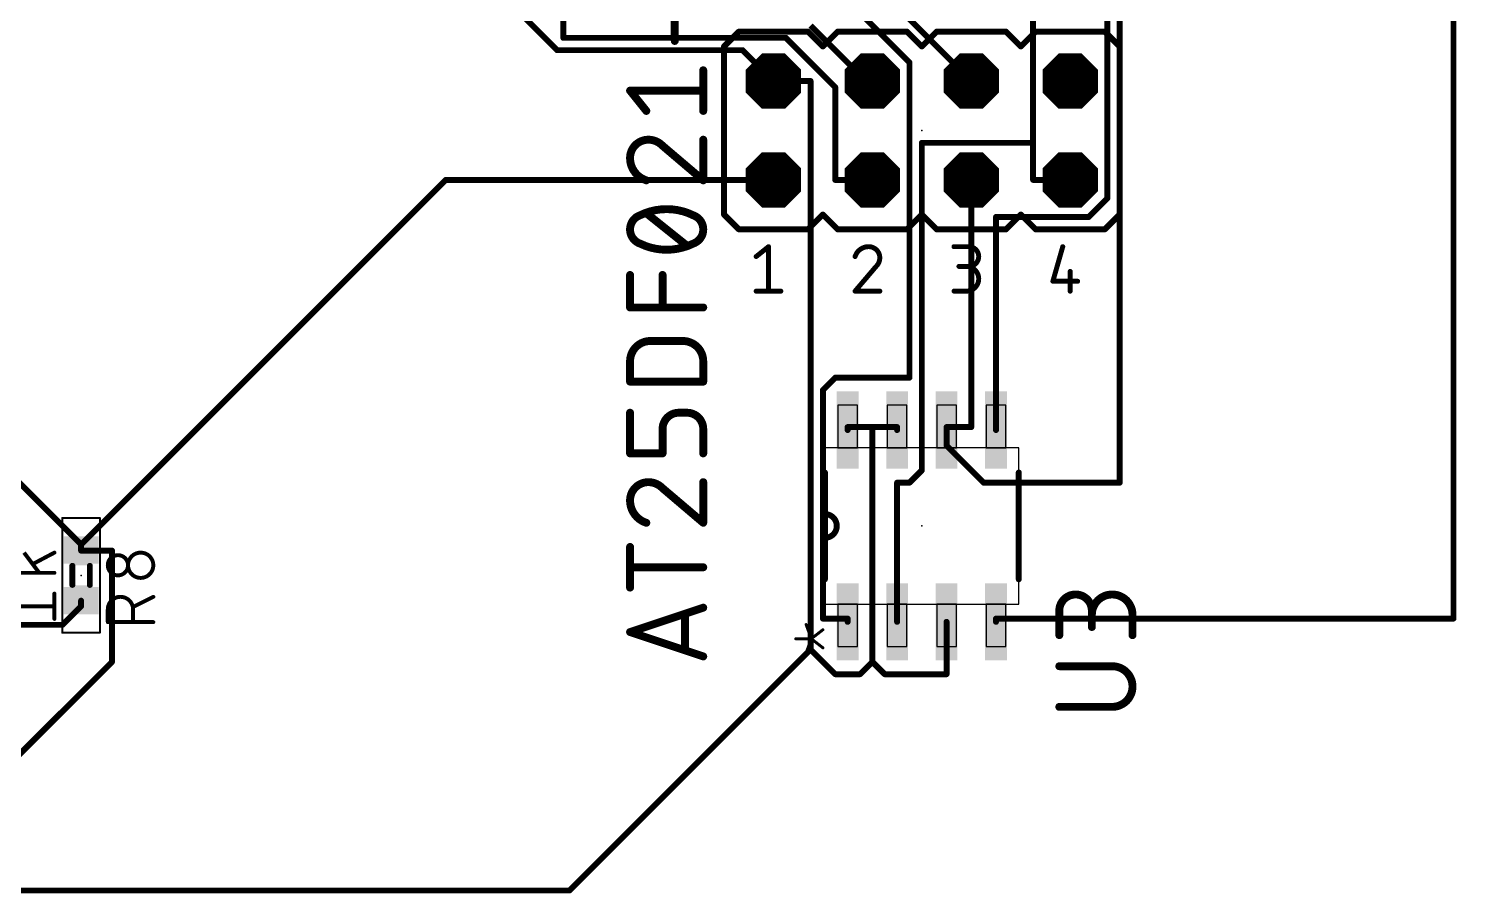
# Model space of a CAD drawing. Extents: x -1 to 120, y -17 to 80.
# Drawn here: x 53.26 to 89.93, y 15.96 to 38.18 of the extents above; entities that cross this region are included whole.
import ezdxf

# ---------------------------------------------------------------- set-up
doc = ezdxf.new("R2010")
doc.units = 0
for name, color, linetype in [('1', 22, 'CONTINUOUS'), ('17', 82, 'CONTINUOUS'), ('21', 253, 'CONTINUOUS'), ('23', 7, 'CONTINUOUS'), ('25', 253, 'CONTINUOUS'), ('27', 253, 'CONTINUOUS'), ('39', 22, 'CONTINUOUS'), ('51', 253, 'CONTINUOUS')]:
    doc.layers.add(name, color=color, linetype=linetype)

# ---------------------------------------------------------------- blocks, each defined once
blk = doc.blocks.new('RECT')
blk.add_solid([(-0.5, -0.5), (0.5, -0.5), (-0.5, 0.5), (0.5, 0.5)])
blk = doc.blocks.new('OCTAGONP')
at = {"const_width": 0.5}
blk.add_lwpolyline([(-0.25, -0.1036), (-0.25, 0.1036), (-0.1036, 0.25), (0.1036, 0.25), (0.25, 0.1036), (0.25, -0.1036), (0.1036, -0.25), (-0.1036, -0.25), (-0.25, -0.1036), (-0.25, 0.1036)], dxfattribs=at)

msp = doc.modelspace()

# ---------------------------------------------------------------- linework, layer by layer
at = {"layer": '1', "const_width": 0.1524}
for points in [[(81.28, 26.5113), (81.28, 49.53)], [(66.9925, 37.9413), (66.9925, 49.2125)], [(80.9625, 49.3713), (80.9625, 33.8137)], [(59.2138, 45.2438), (66.8338, 37.6238)], [(89.8525, 23.0188), (89.8525, 40.64)], [(79.0575, 35.2425), (79.0575, 40.3225)], [(77.47, 36.83), (75.4063, 38.8938)], [(40.9575, 38.5763), (54.61, 24.9238)], [(75.8825, 37.3062), (74.6125, 38.5763)], [(74.7713, 36.83), (73.3425, 38.2587)], [(72.7075, 37.9413), (66.9925, 37.9413)], [(73.9775, 36.6713), (72.7075, 37.9413)], [(66.8338, 37.6238), (71.5962, 37.6238)], [(71.5962, 37.6238), (72.39, 36.83)], [(75.8825, 29.21), (75.8825, 37.3062)], [(72.39, 36.83), (73.3425, 36.83)], [(73.3425, 36.83), (73.3425, 22.225)], [(73.9775, 34.29), (73.9775, 36.6713)], [(74.93, 36.83), (74.7713, 36.83)], [(76.2, 35.2425), (76.2, 26.8288)], [(79.0575, 35.2425), (76.2, 35.2425)], [(79.0575, 34.29), (79.0575, 35.2425)], [(63.9763, 34.29), (54.61, 24.9238)], [(72.39, 34.29), (63.9763, 34.29)], [(74.93, 34.29), (73.9775, 34.29)], [(77.47, 27.94), (77.47, 34.29)], [(80.01, 34.29), (79.0575, 34.29)], [(80.9625, 33.8137), (80.4862, 33.3375)], [(78.105, 33.3375), (78.105, 27.8638)], [(80.4862, 33.3375), (78.105, 33.3375)], [(73.66, 28.8925), (73.9775, 29.21)], [(73.66, 23.0188), (73.66, 28.8925)], [(73.9775, 29.21), (75.8825, 29.21)], [(74.93, 27.94), (74.295, 27.94)], [(74.295, 27.94), (74.295, 27.8638)], [(75.565, 27.94), (74.93, 27.94)], [(74.93, 27.94), (74.93, 21.9075)], [(75.565, 27.94), (75.565, 27.8638)], [(76.835, 27.94), (77.47, 27.94)], [(76.835, 27.94), (76.835, 27.8638)], [(76.835, 27.8638), (76.835, 27.4638)], [(76.835, 27.4638), (77.7875, 26.5113)], [(76.2, 26.8288), (75.8825, 26.5113)], [(75.565, 26.5113), (75.565, 22.9362)], [(75.8825, 26.5113), (75.565, 26.5113)], [(77.7875, 26.5113), (81.28, 26.5113)], [(54.61, 24.9238), (54.61, 24.78)], [(54.61, 24.765), (54.61, 24.78)], [(54.61, 24.765), (55.4038, 24.765)], [(55.4038, 24.765), (55.4038, 21.9075)], [(54.61, 23.3362), (54.61, 23.48)], [(54.1337, 22.86), (54.61, 23.3362)], [(52.07, 22.86), (54.1337, 22.86)], [(74.295, 23.0188), (73.66, 23.0188)], [(74.295, 23.0188), (74.295, 22.9362)], [(76.835, 21.59), (76.835, 22.9362)], [(78.105, 23.0188), (89.8525, 23.0188)], [(78.105, 23.0188), (78.105, 22.9362)], [(73.3425, 22.225), (67.1513, 16.0338)], [(73.3425, 22.225), (73.9775, 21.59)], [(55.4038, 21.9075), (52.8638, 19.3675)], [(73.9775, 21.59), (74.6125, 21.59)], [(74.6125, 21.59), (74.93, 21.9075)], [(74.93, 21.9075), (75.2475, 21.59)], [(75.2475, 21.59), (76.835, 21.59)], [(67.1513, 16.0338), (3.81, 16.0338)]]:
    msp.add_lwpolyline(points, dxfattribs=at)
at = {"layer": '1', "const_width": 0.0762}
for points in [[(66.9925, 37.9794, 1), (66.9925, 37.9032)], [(66.9544, 37.9413, 1), (67.0306, 37.9413)], [(72.7344, 37.9682, 1), (72.6806, 37.9143)], [(72.7075, 37.9032, 1), (72.7075, 37.9794)], [(66.8338, 37.6619, 1), (66.8338, 37.5857)], [(66.8068, 37.5968, 1), (66.8607, 37.6507)], [(71.6232, 37.6507, 1), (71.5693, 37.5968)], [(71.5962, 37.5857, 1), (71.5962, 37.6619)], [(75.9206, 37.3062, 1), (75.8444, 37.3062)], [(75.8556, 37.2793, 1), (75.9094, 37.3332)], [(72.39, 36.8681, 1), (72.39, 36.7919)], [(72.3631, 36.8031, 1), (72.4169, 36.8569)], [(73.3806, 36.83, 1), (73.3044, 36.83)], [(73.3425, 36.7919, 1), (73.3425, 36.8681)], [(74.0156, 36.6713, 1), (73.9394, 36.6713)], [(73.9506, 36.6443, 1), (74.0044, 36.6982)], [(74.7713, 36.8681, 1), (74.7713, 36.7919)], [(74.7443, 36.8031, 1), (74.7982, 36.8569)], [(74.93, 36.7919, 1), (74.93, 36.8681)], [(77.4431, 36.8031, 1), (77.4969, 36.8569)], [(76.2381, 35.2425, 1), (76.1619, 35.2425)], [(76.2, 35.2806, 1), (76.2, 35.2044)], [(79.0956, 35.2425, 1), (79.0194, 35.2425)], [(79.0194, 35.2425, 1), (79.0956, 35.2425)], [(79.0575, 35.2044, 1), (79.0575, 35.2806)], [(63.9763, 34.3281, 1), (63.9763, 34.2519)], [(64.0032, 34.2631, 1), (63.9493, 34.3169)], [(72.39, 34.2519, 1), (72.39, 34.3281)], [(73.9775, 34.3281, 1), (73.9775, 34.2519)], [(73.9394, 34.29, 1), (74.0156, 34.29)], [(74.93, 34.2519, 1), (74.93, 34.3281)], [(77.5081, 34.29, 1), (77.4319, 34.29)], [(79.0575, 34.3281, 1), (79.0575, 34.2519)], [(79.0194, 34.29, 1), (79.0956, 34.29)], [(80.01, 34.2519, 1), (80.01, 34.3281)], [(80.9244, 33.8137, 1), (81.0006, 33.8137)], [(80.9894, 33.7868, 1), (80.9356, 33.8407)], [(78.1431, 33.3375, 1), (78.0669, 33.3375)], [(78.105, 33.3756, 1), (78.105, 33.2994)], [(80.4593, 33.3644, 1), (80.5132, 33.3106)], [(80.4862, 33.2994, 1), (80.4862, 33.3756)], [(73.6981, 28.8925, 1), (73.6219, 28.8925)], [(73.9775, 29.2481, 1), (73.9775, 29.1719)], [(74.0044, 29.1831, 1), (73.9506, 29.2369)], [(75.8444, 29.21, 1), (75.9206, 29.21)], [(75.8825, 29.1719, 1), (75.8825, 29.2481)], [(73.6331, 28.9194, 1), (73.6869, 28.8656)], [(74.295, 27.9781, 1), (74.295, 27.9019)], [(74.3331, 27.94, 1), (74.2569, 27.94)], [(74.2569, 27.8638, 1), (74.3331, 27.8638)], [(74.93, 27.9781, 1), (74.93, 27.9019)], [(74.9681, 27.94, 1), (74.8919, 27.94)], [(74.93, 27.9019, 1), (74.93, 27.9781)], [(75.6031, 27.94, 1), (75.5269, 27.94)], [(75.5269, 27.8638, 1), (75.6031, 27.8638)], [(75.565, 27.9019, 1), (75.565, 27.9781)], [(76.835, 27.9781, 1), (76.835, 27.9019)], [(76.8731, 27.94, 1), (76.7969, 27.94)], [(76.8731, 27.8638, 1), (76.7969, 27.8638)], [(76.7969, 27.8638, 1), (76.8731, 27.8638)], [(77.4319, 27.94, 1), (77.5081, 27.94)], [(77.47, 27.9019, 1), (77.47, 27.9781)], [(78.0669, 27.8638, 1), (78.1431, 27.8638)], [(76.8619, 27.4907, 1), (76.8081, 27.4368)], [(76.7969, 27.4638, 1), (76.8731, 27.4638)], [(76.1619, 26.8288, 1), (76.2381, 26.8288)], [(76.2269, 26.8018, 1), (76.1731, 26.8557)], [(75.6031, 26.5113, 1), (75.5269, 26.5113)], [(75.565, 26.5494, 1), (75.565, 26.4732)], [(75.8556, 26.5382, 1), (75.9094, 26.4843)], [(75.8825, 26.4732, 1), (75.8825, 26.5494)], [(77.7875, 26.5494, 1), (77.7875, 26.4732)], [(77.7606, 26.4843, 1), (77.8144, 26.5382)], [(81.2419, 26.5113, 1), (81.3181, 26.5113)], [(81.28, 26.4732, 1), (81.28, 26.5494)], [(54.6481, 24.9238, 1), (54.5719, 24.9238)], [(54.5831, 24.9507, 1), (54.6369, 24.8968)], [(54.5831, 24.8968, 1), (54.6369, 24.9507)], [(54.6481, 24.78, 1), (54.5719, 24.78)], [(54.61, 24.8031, 1), (54.61, 24.7269)], [(54.5719, 24.78, 1), (54.6481, 24.78)], [(54.5719, 24.765, 1), (54.6481, 24.765)], [(55.4419, 24.765, 1), (55.3657, 24.765)], [(55.4038, 24.7269, 1), (55.4038, 24.8031)], [(54.6481, 23.48, 1), (54.5719, 23.48)], [(54.5719, 23.3362, 1), (54.6481, 23.3362)], [(54.6369, 23.3093, 1), (54.5831, 23.3632)], [(54.1068, 22.8869, 1), (54.1607, 22.8331)], [(54.1337, 22.8219, 1), (54.1337, 22.8981)], [(73.66, 23.0569, 1), (73.66, 22.9807)], [(73.6219, 23.0188, 1), (73.6981, 23.0188)], [(74.3331, 23.0188, 1), (74.2569, 23.0188)], [(74.2569, 22.9362, 1), (74.3331, 22.9362)], [(74.295, 22.9807, 1), (74.295, 23.0569)], [(75.5269, 22.9362, 1), (75.6031, 22.9362)], [(76.8731, 22.9362, 1), (76.7969, 22.9362)], [(78.105, 23.0569, 1), (78.105, 22.9807)], [(78.1431, 23.0188, 1), (78.0669, 23.0188)], [(78.0669, 22.9362, 1), (78.1431, 22.9362)], [(89.8144, 23.0188, 1), (89.8906, 23.0188)], [(89.8525, 22.9807, 1), (89.8525, 23.0569)], [(73.3044, 22.225, 1), (73.3806, 22.225)], [(73.3694, 22.2519, 1), (73.3156, 22.1981)], [(73.3694, 22.1981, 1), (73.3156, 22.2519)], [(55.3657, 21.9075, 1), (55.4419, 21.9075)], [(55.4307, 21.8806, 1), (55.3768, 21.9344)], [(73.9775, 21.6281, 1), (73.9775, 21.5519)], [(73.9506, 21.5631, 1), (74.0044, 21.6169)], [(74.5856, 21.6169, 1), (74.6394, 21.5631)], [(74.6125, 21.5519, 1), (74.6125, 21.6281)], [(74.8919, 21.9075, 1), (74.9681, 21.9075)], [(74.9569, 21.9344, 1), (74.9031, 21.8806)], [(74.9569, 21.8806, 1), (74.9031, 21.9344)], [(75.2475, 21.6281, 1), (75.2475, 21.5519)], [(75.2206, 21.5631, 1), (75.2744, 21.6169)], [(76.835, 21.5519, 1), (76.835, 21.6281)], [(76.7969, 21.59, 1), (76.8731, 21.59)], [(67.1243, 16.0607, 1), (67.1782, 16.0068)], [(67.1513, 15.9957, 1), (67.1513, 16.0719)]]:
    msp.add_lwpolyline(points, format="xyb", dxfattribs=at)
at = {"layer": '21'}
for points, const_width in [([(71.12, 37.719), (71.501, 38.1)], 0.1524), ([(71.501, 38.1), (73.279, 38.1)], 0.1524), ([(73.279, 38.1), (73.66, 37.719)], 0.1524), ([(73.66, 37.719), (74.041, 38.1)], 0.1524), ([(74.041, 38.1), (75.819, 38.1)], 0.1524), ([(76.2, 37.719), (75.819, 38.1)], 0.1524), ([(76.2, 37.719), (76.581, 38.1)], 0.1524), ([(76.581, 38.1), (78.359, 38.1)], 0.1524), ([(78.74, 37.719), (78.359, 38.1)], 0.1524), ([(78.74, 37.719), (79.121, 38.1)], 0.1524), ([(79.121, 38.1), (80.899, 38.1)], 0.1524), ([(81.28, 37.719), (80.899, 38.1)], 0.1524), ([(71.12, 33.401), (71.12, 37.719)], 0.1524), ([(81.28, 37.719), (81.28, 33.401)], 0.1524), ([(71.12, 33.401), (71.501, 33.02)], 0.1524), ([(73.66, 33.401), (73.279, 33.02)], 0.1524), ([(73.66, 33.401), (74.041, 33.02)], 0.1524), ([(76.2, 33.401), (75.819, 33.02)], 0.1524), ([(76.2, 33.401), (76.581, 33.02)], 0.1524), ([(78.359, 33.02), (78.74, 33.401)], 0.1524), ([(78.74, 33.401), (79.121, 33.02)], 0.1524), ([(80.899, 33.02), (81.28, 33.401)], 0.1524), ([(71.501, 33.02), (73.279, 33.02)], 0.1524), ([(75.819, 33.02), (74.041, 33.02)], 0.1524), ([(78.359, 33.02), (76.581, 33.02)], 0.1524), ([(80.899, 33.02), (79.121, 33.02)], 0.1524), ([(71.9455, 32.3215), (72.263, 32.5755)], 0.127), ([(72.263, 32.5755), (72.263, 31.4325)], 0.127), ([(77.0255, 32.5755), (77.4065, 32.5755)], 0.127), ([(79.8195, 32.5755), (79.5655, 31.6865)], 0.127), ([(75.0252, 32.0675), (74.4855, 31.4325)], 0.127), ([(77.4065, 32.0675), (77.1525, 32.0675)], 0.127), ([(80.01, 31.9405), (80.01, 31.4325)], 0.127), ([(79.5655, 31.6865), (80.2005, 31.6865)], 0.127), ([(71.9455, 31.4325), (72.5805, 31.4325)], 0.127), ([(74.4855, 31.4325), (75.1205, 31.4325)], 0.127), ([(77.0255, 31.4325), (77.343, 31.4325)], 0.127), ([(73.7108, 26.7716), (73.7108, 25.7048)], 0.1524), ([(78.6892, 24.0284), (78.6892, 26.7716)], 0.1524), ([(73.7108, 25.7048), (73.7108, 25.0952)], 0.1524), ([(73.7108, 25.0952), (73.7108, 24.0284)], 0.1524), ([(73.3608, 22.5009), (73.2282, 22.8656)], 0.0762), ([(73.3608, 22.5009), (73.6593, 22.733)], 0.0762), ([(72.9629, 22.5009), (73.3608, 22.5009)], 0.0762), ([(73.3608, 22.5009), (73.2282, 22.1361)], 0.0762), ([(73.6593, 22.2687), (73.3608, 22.5009)], 0.0762)]:
    msp.add_lwpolyline(points, dxfattribs=dict(at, const_width=const_width))
for points, const_width in [([(71.501, 38.1381, 1), (71.501, 38.0619)], 0.0762), ([(71.5279, 38.0731, 1), (71.4741, 38.1269)], 0.0762), ([(73.3059, 38.1269, 1), (73.2521, 38.0731)], 0.0762), ([(73.279, 38.0619, 1), (73.279, 38.1381)], 0.0762), ([(74.041, 38.1381, 1), (74.041, 38.0619)], 0.0762), ([(74.0679, 38.0731, 1), (74.0141, 38.1269)], 0.0762), ([(75.8459, 38.1269, 1), (75.7921, 38.0731)], 0.0762), ([(75.819, 38.0619, 1), (75.819, 38.1381)], 0.0762), ([(76.581, 38.1381, 1), (76.581, 38.0619)], 0.0762), ([(76.6079, 38.0731, 1), (76.5541, 38.1269)], 0.0762), ([(78.3859, 38.1269, 1), (78.3321, 38.0731)], 0.0762), ([(78.359, 38.0619, 1), (78.359, 38.1381)], 0.0762), ([(79.121, 38.1381, 1), (79.121, 38.0619)], 0.0762), ([(79.1479, 38.0731, 1), (79.0941, 38.1269)], 0.0762), ([(80.9259, 38.1269, 1), (80.8721, 38.0731)], 0.0762), ([(80.899, 38.0619, 1), (80.899, 38.1381)], 0.0762), ([(71.1581, 37.719, 1), (71.0819, 37.719)], 0.0762), ([(71.0931, 37.7459, 1), (71.1469, 37.6921)], 0.0762), ([(73.6331, 37.7459, 1), (73.6869, 37.6921)], 0.0762), ([(73.6331, 37.6921, 1), (73.6869, 37.7459)], 0.0762), ([(76.1731, 37.7459, 1), (76.2269, 37.6921)], 0.0762), ([(76.1731, 37.6921, 1), (76.2269, 37.7459)], 0.0762), ([(78.7131, 37.7459, 1), (78.7669, 37.6921)], 0.0762), ([(78.7131, 37.6921, 1), (78.7669, 37.7459)], 0.0762), ([(81.3181, 37.719, 1), (81.2419, 37.719)], 0.0762), ([(81.2531, 37.6921, 1), (81.3069, 37.7459)], 0.0762), ([(71.0819, 33.401, 1), (71.1581, 33.401)], 0.0762), ([(71.1469, 33.4279, 1), (71.0931, 33.3741)], 0.0762), ([(73.6869, 33.4279, 1), (73.6331, 33.3741)], 0.0762), ([(73.6869, 33.3741, 1), (73.6331, 33.4279)], 0.0762), ([(76.2269, 33.4279, 1), (76.1731, 33.3741)], 0.0762), ([(76.2269, 33.3741, 1), (76.1731, 33.4279)], 0.0762), ([(78.7669, 33.4279, 1), (78.7131, 33.3741)], 0.0762), ([(78.7669, 33.3741, 1), (78.7131, 33.4279)], 0.0762), ([(81.2419, 33.401, 1), (81.3181, 33.401)], 0.0762), ([(81.3069, 33.3741, 1), (81.2531, 33.4279)], 0.0762), ([(71.501, 33.0581, 1), (71.501, 32.9819)], 0.0762), ([(71.4741, 32.9931, 1), (71.5279, 33.0469)], 0.0762), ([(73.2521, 33.0469, 1), (73.3059, 32.9931)], 0.0762), ([(73.279, 32.9819, 1), (73.279, 33.0581)], 0.0762), ([(74.041, 33.0581, 1), (74.041, 32.9819)], 0.0762), ([(74.0141, 32.9931, 1), (74.0679, 33.0469)], 0.0762), ([(75.7921, 33.0469, 1), (75.8459, 32.9931)], 0.0762), ([(75.819, 32.9819, 1), (75.819, 33.0581)], 0.0762), ([(76.581, 33.0581, 1), (76.581, 32.9819)], 0.0762), ([(76.5541, 32.9931, 1), (76.6079, 33.0469)], 0.0762), ([(78.3321, 33.0469, 1), (78.3859, 32.9931)], 0.0762), ([(78.359, 32.9819, 1), (78.359, 33.0581)], 0.0762), ([(79.121, 33.0581, 1), (79.121, 32.9819)], 0.0762), ([(79.0941, 32.9931, 1), (79.1479, 33.0469)], 0.0762), ([(80.8721, 33.0469, 1), (80.9259, 32.9931)], 0.0762), ([(80.899, 32.9819, 1), (80.899, 33.0581)], 0.0762), ([(72.2948, 32.5755, 1), (72.2313, 32.5755)], 0.0635), ([(72.2828, 32.5507, 1), (72.2432, 32.6003)], 0.0635), ([(74.8347, 32.5755, 0.3252), (74.4855, 32.3215)], 0.127), ([(74.8347, 32.6073, 1), (74.8347, 32.5437)], 0.0635), ([(75.1205, 32.2898, 0.4142), (74.8347, 32.5755)], 0.127), ([(74.8347, 32.5437, 1), (74.8348, 32.6073)], 0.0635), ([(77.0255, 32.6073, 1), (77.0255, 32.5437)], 0.0635), ([(77.4065, 32.6073, 1), (77.4065, 32.5437)], 0.0635), ([(77.4065, 32.0675, 1), (77.4065, 32.5755)], 0.127), ([(77.4065, 32.5437, 1), (77.4065, 32.6073)], 0.0635), ([(79.85, 32.5668, 1), (79.789, 32.5842)], 0.0635), ([(71.9257, 32.3463, 1), (71.9653, 32.2967)], 0.0635), ([(74.4553, 32.3313, 1), (74.5157, 32.3117)], 0.0635), ([(75.0252, 32.0675, 0.2053), (75.1205, 32.2898)], 0.127), ([(75.1522, 32.2898, 1), (75.0888, 32.2897)], 0.0635), ([(75.0888, 32.2898, 1), (75.1523, 32.2898)], 0.0635), ([(75.0034, 32.0905, 1), (75.0471, 32.0445)], 0.0635), ([(75.0494, 32.0469, 1), (75.0011, 32.0881)], 0.0635), ([(77.1525, 32.0993, 1), (77.1525, 32.0358)], 0.0635), ([(77.343, 32.0993, 1), (77.343, 32.0358)], 0.0635), ([(77.343, 31.4325, 1), (77.343, 32.0675)], 0.127), ([(77.4065, 32.0993, 1), (77.4065, 32.0358)], 0.0635), ([(77.4065, 32.0358, 1), (77.4065, 32.0993)], 0.0635), ([(80.0418, 31.9405, 1), (79.9783, 31.9405)], 0.0635), ([(79.5655, 31.7183, 1), (79.5655, 31.6548)], 0.0635), ([(79.535, 31.6952, 1), (79.596, 31.6778)], 0.0635), ([(80.2005, 31.6548, 1), (80.2005, 31.7183)], 0.0635), ([(71.9455, 31.4642, 1), (71.9455, 31.4008)], 0.0635), ([(72.2313, 31.4325, 1), (72.2948, 31.4325)], 0.0635), ([(72.5805, 31.4008, 1), (72.5805, 31.4642)], 0.0635), ([(74.4855, 31.4642, 1), (74.4855, 31.4008)], 0.0635), ([(74.4613, 31.4531, 1), (74.5097, 31.4119)], 0.0635), ([(75.1205, 31.4008, 1), (75.1205, 31.4642)], 0.0635), ([(77.0255, 31.4642, 1), (77.0255, 31.4008)], 0.0635), ([(77.343, 31.4642, 1), (77.343, 31.4008)], 0.0635), ([(77.343, 31.4008, 1), (77.343, 31.4642)], 0.0635), ([(79.9783, 31.4325, 1), (80.0418, 31.4325)], 0.0635), ([(73.7489, 26.7716, 1), (73.6727, 26.7716)], 0.0762), ([(78.7273, 26.7716, 1), (78.6511, 26.7716)], 0.0762), ([(73.7489, 25.7048, 1), (73.6727, 25.7048)], 0.0762), ([(73.7108, 25.0952, 1), (73.7108, 25.7048)], 0.1524), ([(73.7108, 25.7429, 1), (73.7108, 25.6667)], 0.0762), ([(73.6727, 25.7048, 1), (73.7489, 25.7048)], 0.0762), ([(73.7489, 25.0952, 1), (73.6727, 25.0952)], 0.0762), ([(73.7108, 25.1333, 1), (73.7108, 25.0571)], 0.0762), ([(73.6727, 25.0952, 1), (73.7489, 25.0952)], 0.0762), ([(73.6727, 24.0284, 1), (73.7489, 24.0284)], 0.0762), ([(78.6511, 24.0284, 1), (78.7273, 24.0284)], 0.0762), ([(73.2461, 22.8722, 1), (73.2103, 22.8591)], 0.0381), ([(73.671, 22.718, 1), (73.6476, 22.748)], 0.0381), ([(72.9629, 22.5199, 1), (72.9629, 22.4818)], 0.0381), ([(73.3725, 22.5159, 1), (73.3492, 22.4858)], 0.0381), ([(73.3492, 22.5159, 1), (73.3725, 22.4858)], 0.0381), ([(73.3787, 22.4944, 1), (73.3429, 22.5074)], 0.0381), ([(73.3429, 22.4944, 1), (73.3787, 22.5074)], 0.0381), ([(73.3608, 22.4818, 1), (73.3608, 22.5199)], 0.0381), ([(73.2103, 22.1426, 1), (73.2461, 22.1296)], 0.0381), ([(73.6476, 22.2537, 1), (73.671, 22.2838)], 0.0381)]:
    msp.add_lwpolyline(points, format="xyb", dxfattribs=dict(at, const_width=const_width))
at = {"layer": '23'}
for p in [(76.2, 35.56), (76.2, 25.4), (54.61, 24.13)]:
    msp.add_point(p, dxfattribs=at)
at = {"layer": '25'}
for points, const_width in [([(55.5554, 24.6493, 1), (55.5554, 24.13)], 0.1016), ([(55.5554, 24.13, 1), (55.5554, 24.6493)], 0.1016), ([(55.5554, 24.6747, 1), (55.5554, 24.6239)], 0.0508), ([(55.5554, 24.6239, 1), (55.5554, 24.6747)], 0.0508), ([(56.1396, 24.7142, 1), (56.1396, 24.0651)], 0.1016), ([(56.1396, 24.0651, 1), (56.1396, 24.7142)], 0.1016), ([(56.1396, 24.7396, 1), (56.1396, 24.6888)], 0.0508), ([(56.1396, 24.6888, 1), (56.1396, 24.7396)], 0.0508), ([(55.5554, 24.1554, 1), (55.5554, 24.1046)], 0.0508), ([(55.5554, 24.1046, 1), (55.5554, 24.1554)], 0.0508), ([(56.1396, 24.0905, 1), (56.1396, 24.0397)], 0.0508), ([(56.1396, 24.0397, 1), (56.1396, 24.0905)], 0.0508), ([(55.9449, 23.254, 1), (55.2958, 23.254)], 0.1016), ([(56.4756, 23.5558, 1), (56.4528, 23.6013)], 0.0508), ([(80.566, 23.2213, 1), (79.7306, 23.2213)], 0.2032), ([(81.6102, 23.1168, 1), (80.566, 23.1168)], 0.2032), ([(55.3212, 23.254, 1), (55.2704, 23.254)], 0.0508), ([(55.2704, 23.254, 1), (55.3212, 23.254)], 0.0508), ([(55.9703, 23.254, 1), (55.9195, 23.254)], 0.0508), ([(55.9195, 23.254, 1), (55.9703, 23.254)], 0.0508), ([(55.9336, 23.3416, 1), (55.9563, 23.2962)], 0.0508), ([(79.7814, 23.2213, 1), (79.6798, 23.2213)], 0.1016), ([(79.6798, 23.2213, 1), (79.7814, 23.2213)], 0.1016), ([(80.6168, 23.2213, 1), (80.5152, 23.2213)], 0.1016), ([(80.5152, 23.2213, 1), (80.6168, 23.2213)], 0.1016), ([(80.5152, 23.1168, 1), (80.6168, 23.1168)], 0.1016), ([(81.661, 23.1168, 1), (81.5594, 23.1168)], 0.1016), ([(81.5594, 23.1168, 1), (81.661, 23.1168)], 0.1016), ([(55.2958, 22.9549, 1), (55.2958, 22.9041)], 0.0508), ([(55.2704, 22.9295, 1), (55.3212, 22.9295)], 0.0508), ([(55.9195, 22.9295, 1), (55.9703, 22.9295)], 0.0508), ([(56.4642, 22.9041, 1), (56.4642, 22.9549)], 0.0508), ([(80.5152, 22.8036, 1), (80.6168, 22.8036)], 0.1016), ([(79.6798, 22.5947, 1), (79.7814, 22.5947)], 0.1016), ([(81.5594, 22.5947, 1), (81.661, 22.5947)], 0.1016), ([(79.7306, 21.8468, 1), (79.7306, 21.7452)], 0.1016), ([(81.0881, 20.7518, 1), (81.0881, 21.796)], 0.2032), ([(81.0881, 21.8468, 1), (81.0881, 21.7452)], 0.1016), ([(81.0881, 21.7452, 1), (81.0881, 21.8468)], 0.1016), ([(79.7306, 20.8026, 1), (79.7306, 20.701)], 0.1016), ([(81.0881, 20.8026, 1), (81.0881, 20.701)], 0.1016), ([(81.0881, 20.701, 1), (81.0881, 20.8026)], 0.1016)]:
    msp.add_lwpolyline(points, format="xyb", dxfattribs=dict(at, const_width=const_width))
for points, const_width in [([(56.4642, 23.5786), (55.9449, 23.3189)], 0.1016), ([(55.2958, 22.9295), (55.2958, 23.254)], 0.1016), ([(55.9449, 23.254), (55.9449, 22.9295)], 0.1016), ([(79.7306, 22.5947), (79.7306, 23.2213)], 0.2032), ([(80.566, 23.2213), (80.566, 22.8036)], 0.2032), ([(81.6102, 22.5947), (81.6102, 23.1168)], 0.2032), ([(56.4642, 22.9295), (55.2958, 22.9295)], 0.1016), ([(81.0881, 21.796), (79.7306, 21.796)], 0.2032), ([(79.7306, 20.7518), (81.0881, 20.7518)], 0.2032)]:
    msp.add_lwpolyline(points, dxfattribs=dict(at, const_width=const_width))
at = {"layer": '27'}
for points, const_width in [([(69.8556, 37.8607), (69.8556, 39.1138)], 0.2032), ([(70.5866, 36.0628), (70.5866, 37.107)], 0.2032), ([(69.1247, 36.0628), (68.707, 36.5849)], 0.2032), ([(68.707, 36.5849), (70.5866, 36.5849)], 0.2032), ([(69.5424, 35.1669), (70.5866, 34.2793)], 0.2032), ([(70.5866, 34.2793), (70.5866, 35.3235)], 0.2032), ([(70.1689, 32.6002), (69.1247, 33.4356)], 0.2032), ([(68.707, 31.0129), (68.707, 31.8483)], 0.2032), ([(69.5424, 31.0129), (69.5424, 31.8483)], 0.2032), ([(70.5866, 31.0129), (68.707, 31.0129)], 0.2032), ([(69.2291, 30.1514), (70.0645, 30.1514)], 0.2032), ([(68.707, 29.1072), (68.707, 29.6293)], 0.2032), ([(70.5866, 29.6293), (70.5866, 29.1072)], 0.2032), ([(70.5866, 29.1072), (68.707, 29.1072)], 0.2032), ([(68.707, 27.2643), (68.707, 28.3085)], 0.2032), ([(70.1689, 28.3085), (69.9601, 28.3085)], 0.2032), ([(69.5424, 27.8908), (69.5424, 27.2643)], 0.2032), ([(70.5866, 27.2643), (70.5866, 27.8908)], 0.2032), ([(69.5424, 27.2643), (68.707, 27.2643)], 0.2032), ([(69.5424, 26.3684), (70.5866, 25.4808)], 0.2032), ([(70.5866, 25.4808), (70.5866, 26.525)], 0.2032), ([(68.707, 23.8162), (68.707, 24.8604)], 0.2032), ([(53.1453, 24.7142), (53.5347, 24.1949)], 0.1016), ([(53.9242, 24.7142), (53.3725, 24.4221)], 0.1016), ([(53.9242, 24.1949), (52.7558, 24.1949)], 0.1016), ([(70.5866, 24.3383), (68.707, 24.3383)], 0.2032), ([(53.9242, 23.0116), (53.9242, 23.6607)], 0.1016), ([(52.7558, 23.3361), (53.9242, 23.3361)], 0.1016), ([(68.707, 22.6737), (70.5866, 23.3003)], 0.2032), ([(70.1167, 23.1436), (70.1167, 22.2038)], 0.2032), ([(70.5866, 22.0472), (68.707, 22.6737)], 0.2032)]:
    msp.add_lwpolyline(points, dxfattribs=dict(at, const_width=const_width))
for points, const_width in [([(69.8048, 37.8607, 1), (69.9064, 37.8607)], 0.1016), ([(70.6374, 37.107, 1), (70.5358, 37.107)], 0.1016), ([(68.7467, 36.6166, 1), (68.6673, 36.5531)], 0.1016), ([(68.707, 36.6357, 1), (68.707, 36.5341)], 0.1016), ([(70.5866, 36.5341, 1), (70.5866, 36.6357)], 0.1016), ([(69.085, 36.031, 1), (69.1644, 36.0945)], 0.1016), ([(70.5358, 36.0628, 1), (70.6374, 36.0628)], 0.1016), ([(69.1769, 35.3235, 0.4142), (68.707, 34.8536)], 0.2032), ([(69.5424, 35.1669, 0.2053), (69.1769, 35.3235)], 0.2032), ([(69.1769, 35.3743, 1), (69.1769, 35.2727)], 0.1016), ([(69.1769, 35.2727, 1), (69.1769, 35.3743)], 0.1016), ([(69.5753, 35.2056, 1), (69.5095, 35.1282)], 0.1016), ([(69.5056, 35.1318, 1), (69.5792, 35.2019)], 0.1016), ([(70.6374, 35.3235, 1), (70.5358, 35.3235)], 0.1016), ([(68.707, 34.8536, 0.3252), (69.1247, 34.2793)], 0.2032), ([(68.7578, 34.8536, 1), (68.6562, 34.8536)], 0.1016), ([(68.6562, 34.8536, 1), (68.7578, 34.8536)], 0.1016), ([(69.109, 34.2309, 1), (69.1403, 34.3276)], 0.1016), ([(70.5358, 34.2793, 1), (70.6374, 34.2793)], 0.1016), ([(70.5537, 34.2406, 1), (70.6195, 34.318)], 0.1016), ([(68.9681, 33.3834, 0.3205), (68.707, 33.0179)], 0.2032), ([(69.6468, 33.54, 0.1139), (68.9681, 33.3834)], 0.2032), ([(68.9458, 33.429, 1), (68.9903, 33.3377)], 0.1016), ([(68.9845, 33.3353, 1), (68.9516, 33.4314)], 0.1016), ([(69.1564, 33.4753, 1), (69.093, 33.3959)], 0.1016), ([(70.3255, 33.3834, 0.1139), (69.6468, 33.54)], 0.2032), ([(69.6468, 33.5908, 1), (69.6468, 33.4892)], 0.1016), ([(69.6468, 33.4892, 1), (69.6468, 33.5908)], 0.1016), ([(70.5866, 33.0179, 0.3205), (70.3255, 33.3834)], 0.2032), ([(70.342, 33.4314, 1), (70.3091, 33.3353)], 0.1016), ([(70.3033, 33.3377, 1), (70.3478, 33.429)], 0.1016), ([(68.707, 33.0179, 0.3205), (68.9681, 32.6524)], 0.2032), ([(68.7578, 33.0179, 1), (68.6562, 33.0179)], 0.1016), ([(68.6562, 33.0179, 1), (68.7578, 33.0179)], 0.1016), ([(70.3255, 32.6524, 0.3205), (70.5866, 33.0179)], 0.2032), ([(70.6374, 33.0179, 1), (70.5358, 33.0179)], 0.1016), ([(70.5358, 33.0179, 1), (70.6374, 33.0179)], 0.1016), ([(68.9681, 32.6524, 0.1139), (69.6468, 32.4958)], 0.2032), ([(68.9903, 32.6981, 1), (68.9458, 32.6068)], 0.1016), ([(68.9516, 32.6044, 1), (68.9845, 32.7005)], 0.1016), ([(69.6468, 32.4958, 0.1139), (70.3255, 32.6524)], 0.2032), ([(70.1372, 32.5606, 1), (70.2006, 32.6399)], 0.1016), ([(70.3091, 32.7005, 1), (70.342, 32.6044)], 0.1016), ([(70.3478, 32.6068, 1), (70.3033, 32.6981)], 0.1016), ([(69.6468, 32.5466, 1), (69.6468, 32.445)], 0.1016), ([(69.6468, 32.445, 1), (69.6468, 32.5466)], 0.1016), ([(68.7578, 31.8483, 1), (68.6562, 31.8483)], 0.1016), ([(69.5932, 31.8483, 1), (69.4916, 31.8483)], 0.1016), ([(68.707, 31.0637, 1), (68.707, 30.9621)], 0.1016), ([(68.6562, 31.0129, 1), (68.7578, 31.0129)], 0.1016), ([(69.4916, 31.0129, 1), (69.5932, 31.0129)], 0.1016), ([(70.5866, 30.9621, 1), (70.5866, 31.0637)], 0.1016), ([(69.2291, 30.1514, 0.4142), (68.707, 29.6293)], 0.2032), ([(69.2291, 30.2022, 1), (69.2291, 30.1006)], 0.1016), ([(69.2291, 30.1006, 1), (69.2291, 30.2022)], 0.1016), ([(70.5866, 29.6293, 0.4142), (70.0645, 30.1514)], 0.2032), ([(70.0645, 30.2022, 1), (70.0645, 30.1006)], 0.1016), ([(70.0645, 30.1006, 1), (70.0645, 30.2022)], 0.1016), ([(68.7578, 29.6293, 1), (68.6562, 29.6293)], 0.1016), ([(70.6374, 29.6293, 1), (70.5358, 29.6293)], 0.1016), ([(68.6562, 29.6293, 1), (68.7578, 29.6293)], 0.1016), ([(70.5358, 29.6293, 1), (70.6374, 29.6293)], 0.1016), ([(68.707, 29.158, 1), (68.707, 29.0564)], 0.1016), ([(68.6562, 29.1072, 1), (68.7578, 29.1072)], 0.1016), ([(70.5358, 29.1072, 1), (70.6374, 29.1072)], 0.1016), ([(70.5866, 29.0564, 1), (70.5866, 29.158)], 0.1016), ([(68.7578, 28.3085, 1), (68.6562, 28.3085)], 0.1016), ([(69.9601, 28.3085, 0.4142), (69.5424, 27.8908)], 0.2032), ([(69.9601, 28.3593, 1), (69.9601, 28.2577)], 0.1016), ([(69.9601, 28.2577, 1), (69.9601, 28.3593)], 0.1016), ([(70.5866, 27.8908, 0.4142), (70.1689, 28.3085)], 0.2032), ([(70.1689, 28.3593, 1), (70.1689, 28.2577)], 0.1016), ([(70.1689, 28.2577, 1), (70.1689, 28.3593)], 0.1016), ([(69.5932, 27.8908, 1), (69.4916, 27.8908)], 0.1016), ([(69.4916, 27.8908, 1), (69.5932, 27.8908)], 0.1016), ([(70.6374, 27.8908, 1), (70.5358, 27.8908)], 0.1016), ([(70.5358, 27.8908, 1), (70.6374, 27.8908)], 0.1016), ([(68.707, 27.3151, 1), (68.707, 27.2135)], 0.1016), ([(68.6562, 27.2643, 1), (68.7578, 27.2643)], 0.1016), ([(69.4916, 27.2643, 1), (69.5932, 27.2643)], 0.1016), ([(69.5424, 27.2135, 1), (69.5424, 27.3151)], 0.1016), ([(70.5358, 27.2643, 1), (70.6374, 27.2643)], 0.1016), ([(69.1769, 26.525, 0.4142), (68.707, 26.0551)], 0.2032), ([(69.5424, 26.3684, 0.2053), (69.1769, 26.525)], 0.2032), ([(69.1769, 26.5758, 1), (69.1769, 26.4742)], 0.1016), ([(69.1769, 26.4742, 1), (69.1769, 26.5758)], 0.1016), ([(69.5753, 26.4071, 1), (69.5095, 26.3297)], 0.1016), ([(69.5056, 26.3333, 1), (69.5792, 26.4034)], 0.1016), ([(70.6374, 26.525, 1), (70.5358, 26.525)], 0.1016), ([(68.707, 26.0551, 0.3252), (69.1247, 25.4808)], 0.2032), ([(68.7578, 26.0551, 1), (68.6562, 26.0551)], 0.1016), ([(68.6562, 26.0551, 1), (68.7578, 26.0551)], 0.1016), ([(69.109, 25.4324, 1), (69.1403, 25.5291)], 0.1016), ([(70.5358, 25.4808, 1), (70.6374, 25.4808)], 0.1016), ([(70.5537, 25.4421, 1), (70.6195, 25.5195)], 0.1016), ([(68.7578, 24.8604, 1), (68.6562, 24.8604)], 0.1016), ([(53.9361, 24.6918, 1), (53.9123, 24.7366)], 0.0508), ([(53.3606, 24.4445, 1), (53.3843, 24.3997)], 0.0508), ([(53.5144, 24.1797, 1), (53.5551, 24.2102)], 0.0508), ([(53.9242, 24.1695, 1), (53.9242, 24.2203)], 0.0508), ([(68.707, 24.3891, 1), (68.707, 24.2875)], 0.1016), ([(70.5866, 24.2875, 1), (70.5866, 24.3891)], 0.1016), ([(68.6562, 23.8162, 1), (68.7578, 23.8162)], 0.1016), ([(53.9496, 23.6607, 1), (53.8988, 23.6607)], 0.0508), ([(53.9242, 23.3107, 1), (53.9242, 23.3615)], 0.0508), ([(70.1675, 23.1436, 1), (70.0659, 23.1436)], 0.1016), ([(70.6027, 23.2521, 1), (70.5705, 23.3485)], 0.1016), ([(53.8988, 23.0116, 1), (53.9496, 23.0116)], 0.0508), ([(68.7231, 22.7219, 1), (68.6909, 22.6255)], 0.1016), ([(68.6909, 22.7219, 1), (68.7231, 22.6255)], 0.1016), ([(70.0659, 22.2038, 1), (70.1675, 22.2038)], 0.1016), ([(70.5705, 21.999, 1), (70.6027, 22.0954)], 0.1016)]:
    msp.add_lwpolyline(points, format="xyb", dxfattribs=dict(at, const_width=const_width))
at = {"layer": '39', "const_width": 0.0508}
for points in [[(54.127, 22.657), (54.127, 25.603)], [(54.127, 25.603), (55.093, 25.603)], [(55.093, 25.603), (55.093, 22.657)], [(55.093, 22.657), (54.127, 22.657)]]:
    msp.add_lwpolyline(points, dxfattribs=at)
at = {"layer": '39', "const_width": 0.0254}
for points in [[(54.1397, 25.603, 1), (54.1143, 25.603)], [(54.127, 25.6157, 1), (54.127, 25.5903)], [(55.1057, 25.603, 1), (55.0803, 25.603)], [(55.093, 25.5903, 1), (55.093, 25.6157)], [(54.127, 22.6697, 1), (54.127, 22.6443)], [(54.1143, 22.657, 1), (54.1397, 22.657)], [(55.0803, 22.657, 1), (55.1057, 22.657)], [(55.093, 22.6443, 1), (55.093, 22.6697)]]:
    msp.add_lwpolyline(points, format="xyb", dxfattribs=at)
at = {"layer": '51'}
for p, q in [((74.549, 28.4988), (74.041, 28.4988)), ((74.041, 28.4988), (74.041, 27.4066)), ((74.549, 27.4066), (74.549, 28.4988)), ((75.819, 28.4988), (75.311, 28.4988)), ((75.311, 28.4988), (75.311, 27.4066)), ((75.819, 27.4066), (75.819, 28.4988)), ((77.089, 28.4988), (76.581, 28.4988)), ((76.581, 28.4988), (76.581, 27.4066)), ((77.089, 27.4066), (77.089, 28.4988)), ((78.359, 28.4988), (77.851, 28.4988)), ((77.851, 28.4988), (77.851, 27.4066)), ((78.359, 27.4066), (78.359, 28.4988)), ((78.6892, 27.4066), (73.7108, 27.4066)), ((73.7108, 27.4066), (73.7108, 25.7048)), ((74.041, 27.4066), (74.549, 27.4066)), ((75.311, 27.4066), (75.819, 27.4066)), ((76.581, 27.4066), (77.089, 27.4066)), ((77.851, 27.4066), (78.359, 27.4066)), ((78.6892, 23.3934), (78.6892, 27.4066)), ((73.7108, 25.7048), (73.7108, 25.0952)), ((73.7108, 25.0952), (73.7108, 23.3934)), ((73.7108, 23.3934), (78.6892, 23.3934)), ((74.549, 23.3934), (74.041, 23.3934)), ((74.041, 23.3934), (74.041, 22.3012)), ((74.549, 22.3012), (74.549, 23.3934)), ((75.819, 23.3934), (75.311, 23.3934)), ((75.311, 23.3934), (75.311, 22.3012)), ((75.819, 22.3012), (75.819, 23.3934)), ((77.089, 23.3934), (76.581, 23.3934)), ((76.581, 23.3934), (76.581, 22.3012)), ((77.089, 22.3012), (77.089, 23.3934)), ((78.359, 23.3934), (77.851, 23.3934)), ((77.851, 23.3934), (77.851, 22.3012)), ((78.359, 22.3012), (78.359, 23.3934)), ((74.041, 22.3012), (74.549, 22.3012)), ((75.311, 22.3012), (75.819, 22.3012)), ((76.581, 22.3012), (77.089, 22.3012)), ((77.851, 22.3012), (78.359, 22.3012))]:
    msp.add_line(p, q, dxfattribs=at)
for points, const_width in [([(54.386, 23.885), (54.386, 24.375)], 0.1524), ([(54.834, 24.375), (54.834, 23.885)], 0.1524), ([(73.3608, 22.5009), (73.2282, 22.8656)], 0.0762), ([(73.3608, 22.5009), (73.6593, 22.733)], 0.0762), ([(72.9629, 22.5009), (73.3608, 22.5009)], 0.0762), ([(73.3608, 22.5009), (73.2282, 22.1361)], 0.0762), ([(73.6593, 22.2687), (73.3608, 22.5009)], 0.0762)]:
    msp.add_lwpolyline(points, dxfattribs=dict(at, const_width=const_width))
for points, const_width in [([(54.4241, 24.375, 1), (54.3479, 24.375)], 0.0762), ([(54.8721, 24.375, 1), (54.7959, 24.375)], 0.0762), ([(54.3479, 23.885, 1), (54.4241, 23.885)], 0.0762), ([(54.7959, 23.885, 1), (54.8721, 23.885)], 0.0762), ([(73.2461, 22.8722, 1), (73.2103, 22.8591)], 0.0381), ([(73.671, 22.718, 1), (73.6476, 22.748)], 0.0381), ([(72.9629, 22.5199, 1), (72.9629, 22.4818)], 0.0381), ([(73.3725, 22.5159, 1), (73.3492, 22.4858)], 0.0381), ([(73.3492, 22.5159, 1), (73.3725, 22.4858)], 0.0381), ([(73.3787, 22.4944, 1), (73.3429, 22.5074)], 0.0381), ([(73.3429, 22.4944, 1), (73.3787, 22.5074)], 0.0381), ([(73.3608, 22.4818, 1), (73.3608, 22.5199)], 0.0381), ([(73.2103, 22.1426, 1), (73.2461, 22.1296)], 0.0381), ([(73.6476, 22.2537, 1), (73.671, 22.2838)], 0.0381)]:
    msp.add_lwpolyline(points, format="xyb", dxfattribs=dict(at, const_width=const_width))
msp.add_arc((73.7108, 25.4), 0.3048, 270, 90, dxfattribs=at)

# ---------------------------------------------------------------- block references
at = {"layer": '1'}
for p, xscale, yscale, rotation in [((74.295, 27.8638), 1.9812, 0.5588, 90), ((75.565, 27.8638), 1.9812, 0.5588, 90), ((76.835, 27.8638), 1.9812, 0.5588, 90), ((78.105, 27.8638), 1.9812, 0.5588, 90), ((54.61, 24.78), 0.7, 0.9, 270), ((74.295, 22.9362), 1.9812, 0.5588, 90), ((75.565, 22.9362), 1.9812, 0.5588, 90), ((76.835, 22.9362), 1.9812, 0.5588, 90), ((78.105, 22.9362), 1.9812, 0.5588, 90), ((54.61, 23.48), 0.7, 0.9, 270)]:
    msp.add_blockref('RECT', p, dxfattribs=dict(at, xscale=xscale, yscale=yscale, rotation=rotation))
at = {"layer": '17', "xscale": 1.4224, "yscale": 1.4224}
for p in [(72.39, 36.83), (72.39, 36.83), (74.93, 36.83), (74.93, 36.83), (77.47, 36.83), (77.47, 36.83), (80.01, 36.83), (80.01, 36.83), (72.39, 34.29), (72.39, 34.29), (74.93, 34.29), (74.93, 34.29), (77.47, 34.29), (77.47, 34.29), (80.01, 34.29), (80.01, 34.29)]:
    msp.add_blockref('OCTAGONP', p, dxfattribs=at)
at = {"layer": '51', "xscale": 0.6096, "yscale": 0.6096}
for p in [(72.39, 36.83), (74.93, 36.83), (77.47, 36.83), (80.01, 36.83), (72.39, 34.29), (74.93, 34.29), (77.47, 34.29), (80.01, 34.29)]:
    msp.add_blockref('RECT', p, dxfattribs=at)
at = {"layer": '51', "xscale": 0.3, "yscale": 0.5999, "rotation": 270}
for p in [(54.6052, 24.534), (54.6052, 23.7212)]:
    msp.add_blockref('RECT', p, dxfattribs=at)

doc.saveas('drawing.dxf')
